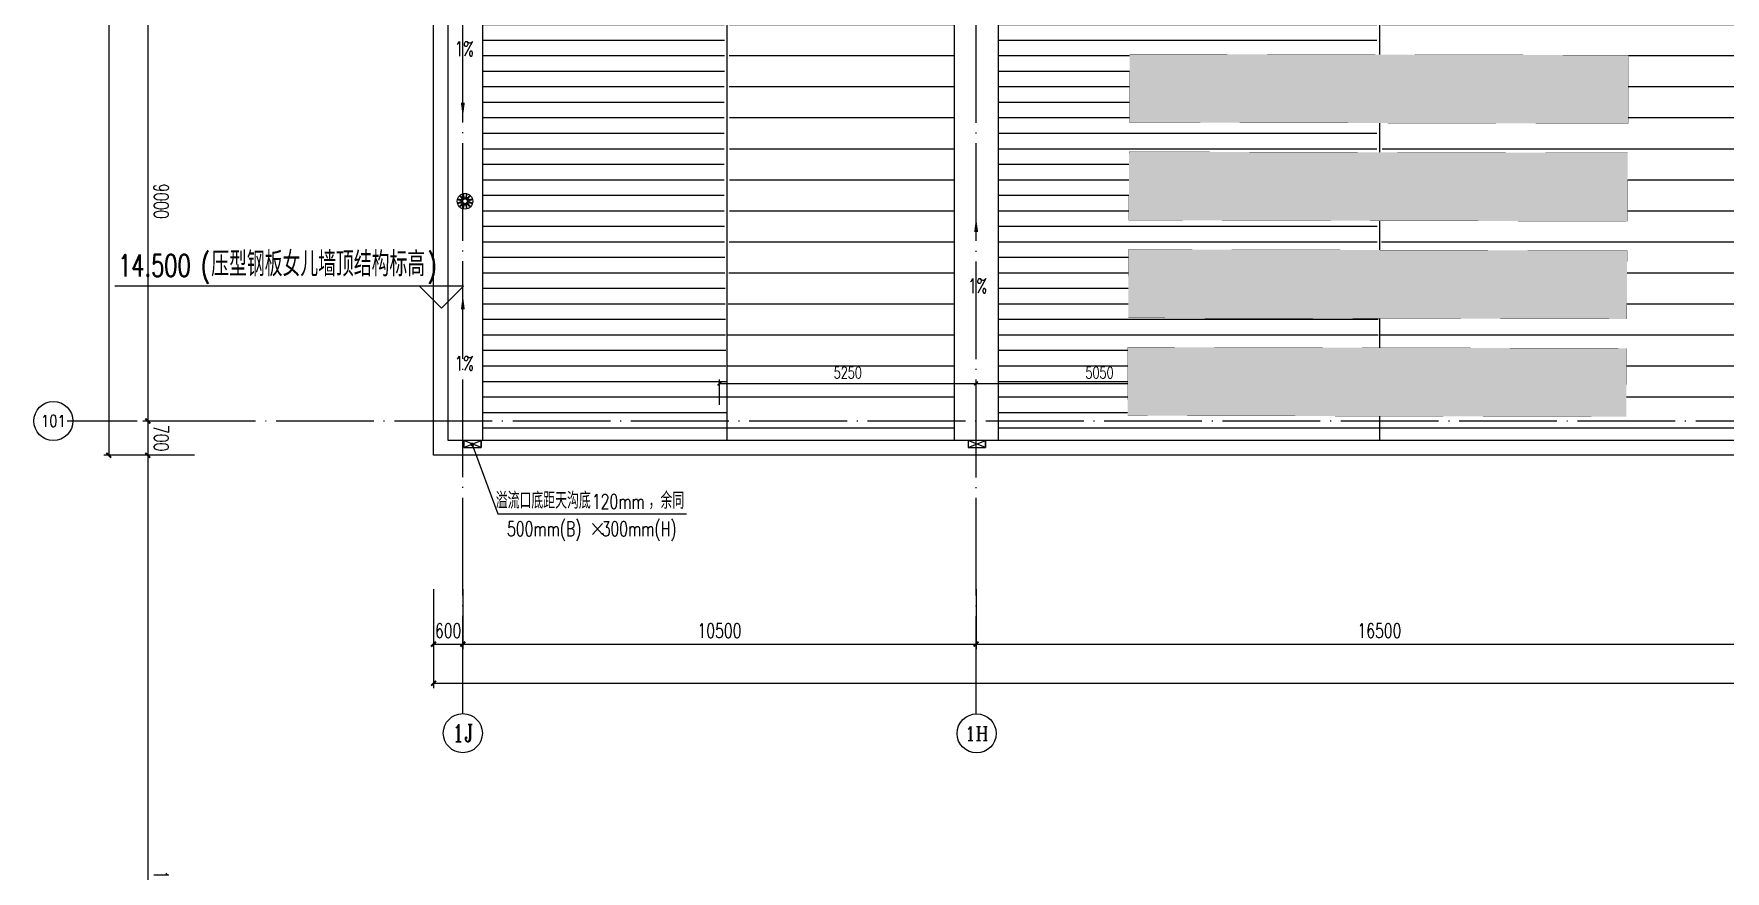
# Model space of a CAD drawing. Extents: x -1313754 to 847533, y 489853 to 941203.
# Drawn here: x 237270 to 271868, y 732606 to 749747 of the extents above; entities that cross this region are included whole.
import ezdxf
from ezdxf.enums import TextEntityAlignment as Align

# ---------------------------------------------------------------- set-up
doc = ezdxf.new("R2010")
doc.units = 0
doc.header["$LTSCALE"] = 1000
doc.header["$MEASUREMENT"] = 0
doc.linetypes.add('DOTE', pattern=[2.42, 2, -0.2, 0.02, -0.2])
doc.layers.get('Defpoints').update_dxf_attribs({"color": 210})
for name, color, linetype in [('99平面图例外参$0$A-HATCH-2', 251, 'Continuous'), ('A-AXIS-D', 1, 'Continuous'), ('A-AXIS-DOTE', 14, 'DOTE'), ('A-AXIS-DP', 126, 'Continuous'), ('A-AXIS-SYMB', 3, 'Continuous'), ('A-HATCH-2', 251, 'Continuous'), ('A-LIN-V', 9, 'Continuous'), ('A-SFCE', 30, 'Continuous'), ('A-WINDOW', 140, 'Continuous'), ('AS-WALL', 40, 'Continuous'), ('E-电气标注', 84, 'Continuous'), ('PUB_TEXT', 7, 'Continuous'), ('参考线', 8, 'Continuous'), ('虹吸溢流', 3, 'Continuous'), ('虹吸雨水斗', 6, 'Continuous'), ('虹吸雨水标注XT', 7, 'Continuous')]:
    doc.layers.add(name, color=color, linetype=linetype)
doc.layers.add('A-加建区域', color=47, linetype='Continuous', plot=False)
doc.styles.add('_TCH_AXIS', font='COMPLEX', dxfattribs={"bigfont": 'GBCBIG'})
doc.styles.add('_TCH_DIM', font='SIMPLEX', dxfattribs={"bigfont": 'GBCBIG'})
doc.styles.add('_TCH_DIM_T3', font='SIMPLEX', dxfattribs={"width": 0.705882, "bigfont": 'GBCBIG'})
doc.dimstyles.new('_TCH_ARCH&&100', dxfattribs={"dimtxt": 297.5, "dimasz": 100, "dimexe": 100, "dimexo": 100, "dimgap": 126.25, "dimtad": 1, "dimdec": 0, "dimzin": 0, "dimdsep": 46, "dimtxsty": '_TCH_DIM_T3', "dimblk": 'ARCHTICK', "dimcen": 0.09, "dimclrt": 7, "dimazin": 2, "dimtfac": 1, "dimtdec": 0, "dimtix": 1, "dimtmove": 2, "dimatfit": 3, "dimfxl": 0, "dimtolj": 1, "dimtzin": 0, "dimarcsym": 0})
doc.dimstyles.new('_TCH_ARCH&&80', dxfattribs={"dimtxt": 238, "dimasz": 80, "dimexe": 80, "dimexo": 80, "dimgap": 101, "dimtad": 1, "dimdec": 0, "dimzin": 0, "dimdsep": 46, "dimtxsty": '_TCH_DIM_T3', "dimblk": 'ARCHTICK', "dimcen": 0.09, "dimclrt": 7, "dimazin": 2, "dimtfac": 1, "dimtdec": 0, "dimtix": 1, "dimtmove": 2, "dimatfit": 3, "dimfxl": 0, "dimtolj": 1, "dimtzin": 0, "dimarcsym": 0})
pattern_1 = [(180, (-500100, 0), (-6e-14, -635), [])]
pattern_2 = [(180, (-500100, 0), (-3e-14, -317.5), [])]

# ---------------------------------------------------------------- blocks, each defined once
blk = doc.blocks.new('rrrrrrrrrrrrrrrrrrrrr')
at = {"layer": 'A-HATCH-2'}
h = blk.add_hatch(dxfattribs=at)
h.set_pattern_fill('ANSI31', color=256, scale=400, angle=135)
h.set_pattern_definition(pattern_1)
h.paths.add_polyline_path([(-230998, 832220), (-235304.2, 818948.4), (-235249.4, 746374.3), (-235304.2, 741420), (-227504.2, 741420), (-227504.2, 832220)])
h = blk.add_hatch(dxfattribs=at)
h.set_pattern_fill('ANSI31', color=256, scale=200, angle=135)
h.set_pattern_definition(pattern_2)
h.paths.add_polyline_path([(-243104.2, 792640.4), (-235304.2, 816680.2), (-235304.2, 830430), (-235359, 746374.3), (-235304.2, 741420), (-243104.2, 741420)])
h = blk.add_hatch(dxfattribs=at)
h.set_pattern_fill('ANSI31', color=256, scale=400, angle=135)
h.set_pattern_definition(pattern_1)
h.paths.add_polyline_path([(-244004.2, 792134.8), (-248654.2, 777803.3), (-248599.4, 746374.3), (-248654.2, 741420), (-244004.2, 741420)])
h = blk.add_hatch(dxfattribs=at)
h.set_pattern_fill('ANSI31', color=256, scale=200, angle=135)
h.set_pattern_definition(pattern_2)
h.paths.add_polyline_path([(-253654.2, 760125.1), (-248654.2, 775535.2), (-248658.7, 777789.6), (-248654.2, 777771.5), (-248709, 746374.3), (-248654.2, 741420), (-253654.2, 741420)])
at = {"layer": 'A-AXIS-SYMB'}
for p, q in [((-254040.7, 744580.8), (-261170.7, 744580.8)), ((-254490.7, 744130.8), (-254940.7, 744580.8)), ((-254490.7, 744130.8), (-254040.7, 744580.8))]:
    blk.add_line(p, q, dxfattribs=at)
at = {"layer": 'A-LIN-V'}
for points in [[(-243104.2, 792640.4), (-243104.2, 741420)], [(-244004.2, 792134.8), (-244004.2, 741420)], [(-248654.2, 775535.2), (-253654.2, 760125.1), (-253654.2, 741420)]]:
    blk.add_lwpolyline(points, dxfattribs=at)
at = {"layer": 'A-SFCE'}
for p, q in [((-235304.2, 818948.4), (-235304.2, 741420)), ((-248654.2, 777803.3), (-248654.2, 741420))]:
    blk.add_line(p, q, dxfattribs=at)
for points in [[(-144154.1, 741120), (-254654.1, 741120), (-254654.1, 757820)], [(-144154.1, 741420), (-254354.1, 741420), (-254354.1, 757520)]]:
    blk.add_lwpolyline(points, dxfattribs=at)
at = {"layer": 'PUB_TEXT', "style": '_TCH_DIM', "width": 0.705882}
for s, height, p in [('(', 446.2, (-259410.7, 744780.8)), (')', 446.2, (-254777.3, 744780.8)), ('14.500', 446.25, (-261105.7, 744780.8))]:
    blk.add_text(s, height=height, dxfattribs=at).set_placement(p)
at = {"layer": 'PUB_TEXT', "style": '_TCH_DIM'}
blk.add_text('压型钢板女儿墙顶结构标高', height=506.383, dxfattribs=at).set_placement((-259200.7, 744780.8))
blk = doc.blocks.new('_ArchTick')
at = {"color": 0, "linetype": 'ByBlock', "const_width": 0.4}
blk.add_lwpolyline([(-0.5, -0.5), (0.5, 0.5)], dxfattribs=at)
blk = doc.blocks.new('*D1236')
at = {"layer": 'A-AXIS-D', "color": 0, "lineweight": -2}
for p, q in [((-38704, -63700), (-39762, -63700)), ((-39662, -63700), (-39662, -81600)), ((-38704, -81600), (-39762, -81600))]:
    blk.add_line(p, q, dxfattribs=at)
at = {"layer": 'Defpoints', "color": 0}
for p in [(-38604, -63700), (-39662, -81600), (-38604, -81600)]:
    blk.add_point(p, dxfattribs=at)
at = {"layer": 'A-AXIS-D', "color": 0, "lineweight": -2, "xscale": 100, "yscale": 100, "zscale": 100}
for p, rotation in [((-39662, -63700), 90), ((-39662, -81600), 270)]:
    blk.add_blockref('_ArchTick', p, dxfattribs=dict(at, rotation=rotation))
at = {"layer": 'A-AXIS-D', "color": 7, "insert": (-39387, -72650), "char_height": 297.5, "attachment_point": 5, "rotation": 270, "style": '_TCH_DIM_T3'}
blk.add_mtext('\\A1;17900', dxfattribs=at)
blk = doc.blocks.new('*D1237')
at = {"layer": 'A-AXIS-D', "color": 0, "lineweight": -2}
for p, q in [((-38704, -63000), (-39762, -63000)), ((-39662, -63000), (-39662, -63700)), ((-38704, -63700), (-39762, -63700))]:
    blk.add_line(p, q, dxfattribs=at)
at = {"layer": 'Defpoints', "color": 0}
for p in [(-38604, -63000), (-39662, -63700), (-38604, -63700)]:
    blk.add_point(p, dxfattribs=at)
at = {"layer": 'A-AXIS-D', "color": 0, "lineweight": -2, "xscale": 100, "yscale": 100, "zscale": 100}
for p, rotation in [((-39662, -63000), 90), ((-39662, -63700), 270)]:
    blk.add_blockref('_ArchTick', p, dxfattribs=dict(at, rotation=rotation))
at = {"layer": 'A-AXIS-D', "color": 7, "insert": (-39387, -63350), "char_height": 297.5, "attachment_point": 5, "rotation": 270, "style": '_TCH_DIM_T3'}
blk.add_mtext('\\A1;700', dxfattribs=at)
blk = doc.blocks.new('*D1238')
at = {"layer": 'A-AXIS-D', "color": 0, "lineweight": -2}
for p, q in [((-38704, -54000), (-39762, -54000)), ((-39662, -54000), (-39662, -63000)), ((-38704, -63000), (-39762, -63000))]:
    blk.add_line(p, q, dxfattribs=at)
at = {"layer": 'Defpoints', "color": 0}
for p in [(-38604, -54000), (-39662, -63000), (-38604, -63000)]:
    blk.add_point(p, dxfattribs=at)
at = {"layer": 'A-AXIS-D', "color": 0, "lineweight": -2, "xscale": 100, "yscale": 100, "zscale": 100}
for p, rotation in [((-39662, -54000), 90), ((-39662, -63000), 270)]:
    blk.add_blockref('_ArchTick', p, dxfattribs=dict(at, rotation=rotation))
at = {"layer": 'A-AXIS-D', "color": 7, "insert": (-39387, -58500), "char_height": 297.5, "attachment_point": 5, "rotation": 270, "style": '_TCH_DIM_T3'}
blk.add_mtext('\\A1;9000', dxfattribs=at)
blk = doc.blocks.new('*D1366')
at = {"layer": 'A-AXIS-D', "color": 0, "lineweight": -2}
for p, q in [((-38804, 27700), (-40562, 27700)), ((-40462, 27700), (-40462, -63700)), ((-38804, -63700), (-40562, -63700))]:
    blk.add_line(p, q, dxfattribs=at)
at = {"layer": 'Defpoints', "color": 0}
for p in [(-38704, 27700), (-40462, -63700), (-38704, -63700)]:
    blk.add_point(p, dxfattribs=at)
at = {"layer": 'A-AXIS-D', "color": 0, "lineweight": -2, "xscale": 100, "yscale": 100, "zscale": 100}
for p, rotation in [((-40462, 27700), 90), ((-40462, -63700), 270)]:
    blk.add_blockref('_ArchTick', p, dxfattribs=dict(at, rotation=rotation))
at = {"layer": 'A-AXIS-D', "color": 7, "insert": (-40187, -18000), "char_height": 297.5, "attachment_point": 5, "rotation": 270, "style": '_TCH_DIM_T3'}
blk.add_mtext('\\A1;91400', dxfattribs=at)
blk = doc.blocks.new('*D1371')
at = {"layer": 'A-AXIS-D', "color": 0, "lineweight": -2}
for p, q in [((-33818, -66440), (-33818, -67667)), ((-33218, -66440), (-33218, -67667)), ((-33818, -67567), (-33218, -67567))]:
    blk.add_line(p, q, dxfattribs=at)
at = {"layer": 'Defpoints', "color": 0}
for p in [(-33818, -66340), (-33218, -66340), (-33218, -67567)]:
    blk.add_point(p, dxfattribs=at)
at = {"layer": 'A-AXIS-D', "color": 0, "lineweight": -2, "xscale": 100, "yscale": 100, "zscale": 100, "rotation": 180}
blk.add_blockref('_ArchTick', (-33818, -67567), dxfattribs=at)
at = {"layer": 'A-AXIS-D', "color": 0, "lineweight": -2, "xscale": 100, "yscale": 100, "zscale": 100}
blk.add_blockref('_ArchTick', (-33218, -67567), dxfattribs=at)
at = {"layer": 'A-AXIS-D', "color": 7, "insert": (-33518, -67292), "char_height": 297.5, "attachment_point": 5, "style": '_TCH_DIM_T3'}
blk.add_mtext('\\A1;600', dxfattribs=at)
blk = doc.blocks.new('*D1372')
at = {"layer": 'A-AXIS-D', "color": 0, "lineweight": -2}
for p, q in [((-33218, -66440), (-33218, -67667)), ((-22718, -66440), (-22718, -67667)), ((-33218, -67567), (-22718, -67567))]:
    blk.add_line(p, q, dxfattribs=at)
at = {"layer": 'Defpoints', "color": 0}
for p in [(-33218, -66340), (-22718, -66340), (-22718, -67567)]:
    blk.add_point(p, dxfattribs=at)
at = {"layer": 'A-AXIS-D', "color": 0, "lineweight": -2, "xscale": 100, "yscale": 100, "zscale": 100, "rotation": 180}
blk.add_blockref('_ArchTick', (-33218, -67567), dxfattribs=at)
at = {"layer": 'A-AXIS-D', "color": 0, "lineweight": -2, "xscale": 100, "yscale": 100, "zscale": 100}
blk.add_blockref('_ArchTick', (-22718, -67567), dxfattribs=at)
at = {"layer": 'A-AXIS-D', "color": 7, "insert": (-27968, -67292), "char_height": 297.5, "attachment_point": 5, "style": '_TCH_DIM_T3'}
blk.add_mtext('\\A1;10500', dxfattribs=at)
blk = doc.blocks.new('*D1373')
at = {"layer": 'A-AXIS-D', "color": 0, "lineweight": -2}
for p, q in [((-22718, -66440), (-22718, -67667)), ((-6218, -66440), (-6218, -67667)), ((-22718, -67567), (-6218, -67567))]:
    blk.add_line(p, q, dxfattribs=at)
at = {"layer": 'Defpoints', "color": 0}
for p in [(-22718, -66340), (-6218, -66340), (-6218, -67567)]:
    blk.add_point(p, dxfattribs=at)
at = {"layer": 'A-AXIS-D', "color": 0, "lineweight": -2, "xscale": 100, "yscale": 100, "zscale": 100, "rotation": 180}
blk.add_blockref('_ArchTick', (-22718, -67567), dxfattribs=at)
at = {"layer": 'A-AXIS-D', "color": 0, "lineweight": -2, "xscale": 100, "yscale": 100, "zscale": 100}
blk.add_blockref('_ArchTick', (-6218, -67567), dxfattribs=at)
at = {"layer": 'A-AXIS-D', "color": 7, "insert": (-14468, -67292), "char_height": 297.5, "attachment_point": 5, "style": '_TCH_DIM_T3'}
blk.add_mtext('\\A1;16500', dxfattribs=at)
blk = doc.blocks.new('*D1383')
at = {"layer": 'A-AXIS-D', "color": 0, "lineweight": -2}
for p, q in [((-33818, -66540), (-33818, -68467)), ((92682, -66540), (92682, -68467)), ((-33818, -68367), (92682, -68367))]:
    blk.add_line(p, q, dxfattribs=at)
at = {"layer": 'Defpoints', "color": 0}
for p in [(-33818, -66440), (92682, -66440), (92682, -68367)]:
    blk.add_point(p, dxfattribs=at)
at = {"layer": 'A-AXIS-D', "color": 0, "lineweight": -2, "xscale": 100, "yscale": 100, "zscale": 100, "rotation": 180}
blk.add_blockref('_ArchTick', (-33818, -68367), dxfattribs=at)
at = {"layer": 'A-AXIS-D', "color": 0, "lineweight": -2, "xscale": 100, "yscale": 100, "zscale": 100}
blk.add_blockref('_ArchTick', (92682, -68367), dxfattribs=at)
at = {"layer": 'A-AXIS-D', "color": 7, "insert": (29432, -68092), "char_height": 297.5, "attachment_point": 5, "style": '_TCH_DIM_T3'}
blk.add_mtext('\\A1;126500', dxfattribs=at)
blk = doc.blocks.new('*D1510')
at = {"layer": 'A-AXIS-DP', "color": 0, "lineweight": -2}
for p, q in [((-17668, -62670), (-17668, -62150)), ((-17668, -62230), (-11268, -62230)), ((-11268, -62670), (-11268, -62150))]:
    blk.add_line(p, q, dxfattribs=at)
at = {"layer": 'Defpoints', "color": 0}
for p in [(-11268, -62230), (-17668, -62750), (-11268, -62750)]:
    blk.add_point(p, dxfattribs=at)
at = {"layer": 'A-AXIS-DP', "color": 0, "lineweight": -2, "xscale": 80, "yscale": 80, "zscale": 80, "rotation": 180}
blk.add_blockref('_ArchTick', (-17668, -62230), dxfattribs=at)
at = {"layer": 'A-AXIS-DP', "color": 0, "lineweight": -2, "xscale": 80, "yscale": 80, "zscale": 80}
blk.add_blockref('_ArchTick', (-11268, -62230), dxfattribs=at)
at = {"layer": 'A-AXIS-DP', "color": 7, "insert": (-14468, -62010), "char_height": 238, "attachment_point": 5, "style": '_TCH_DIM_T3'}
blk.add_mtext('\\A1;6400', dxfattribs=at)
blk = doc.blocks.new('*D1511')
at = {"layer": 'A-AXIS-DP', "color": 0, "lineweight": -2}
for p, q in [((-22718, -62670), (-22718, -62150)), ((-22718, -62230), (-17668, -62230)), ((-17668, -62670), (-17668, -62150))]:
    blk.add_line(p, q, dxfattribs=at)
at = {"layer": 'Defpoints', "color": 0}
for p in [(-17668, -62230), (-22718, -62750), (-17668, -62750)]:
    blk.add_point(p, dxfattribs=at)
at = {"layer": 'A-AXIS-DP', "color": 0, "lineweight": -2, "xscale": 80, "yscale": 80, "zscale": 80, "rotation": 180}
blk.add_blockref('_ArchTick', (-22718, -62230), dxfattribs=at)
at = {"layer": 'A-AXIS-DP', "color": 0, "lineweight": -2, "xscale": 80, "yscale": 80, "zscale": 80}
blk.add_blockref('_ArchTick', (-17668, -62230), dxfattribs=at)
at = {"layer": 'A-AXIS-DP', "color": 7, "insert": (-20193, -62010), "char_height": 238, "attachment_point": 5, "style": '_TCH_DIM_T3'}
blk.add_mtext('\\A1;5050', dxfattribs=at)
blk = doc.blocks.new('*D1512')
at = {"layer": 'A-AXIS-DP', "color": 0, "lineweight": -2}
for p, q in [((-27968, -62670), (-27968, -62150)), ((-27968, -62230), (-22718, -62230)), ((-22718, -62670), (-22718, -62150))]:
    blk.add_line(p, q, dxfattribs=at)
at = {"layer": 'Defpoints', "color": 0}
for p in [(-22718, -62230), (-27968, -62750), (-22718, -62750)]:
    blk.add_point(p, dxfattribs=at)
at = {"layer": 'A-AXIS-DP', "color": 0, "lineweight": -2, "xscale": 80, "yscale": 80, "zscale": 80, "rotation": 180}
blk.add_blockref('_ArchTick', (-27968, -62230), dxfattribs=at)
at = {"layer": 'A-AXIS-DP', "color": 0, "lineweight": -2, "xscale": 80, "yscale": 80, "zscale": 80}
blk.add_blockref('_ArchTick', (-22718, -62230), dxfattribs=at)
at = {"layer": 'A-AXIS-DP', "color": 7, "insert": (-25343, -62010), "char_height": 238, "attachment_point": 5, "style": '_TCH_DIM_T3'}
blk.add_mtext('\\A1;5250', dxfattribs=at)
blk = doc.blocks.new('w42343eeee')
blk.add_wipeout([(367285, 568212), (365883, 568215), (365906, 578415), (367306, 578412)]).dxf.layer = '参考线'
at = {"layer": '99平面图例外参$0$A-HATCH-2'}
h = blk.add_hatch(dxfattribs=at)
h.set_pattern_fill('ANSI33', color=256, scale=75)
h.set_pattern_definition([(45, (1135667.22, 924695.12), (-168.3798, 168.3798), []), (45, (1135835.6, 924695.12), (-168.3798, 168.3798), [119.0625, -59.53125])])
h.paths.add_polyline_path([(366843, 550430), (365843, 550432)])
h.paths.add_polyline_path([(365906, 578415), (367306, 578412), (367283, 568212), (365883, 568215)])
at = {"layer": 'E-电气标注', "color": 1, "const_width": 5}
blk.add_lwpolyline([(365906, 578415), (365883, 568215), (367283, 568212), (367306, 578412)], close=True, dxfattribs=at)
blk = doc.blocks.new('w242343')
at = {"layer": 'A-SFCE', "rotation": 270.1299680659603}
for p in [(40598173448.97081, 3386140376.083501), (40598173440.985977, 3386138376.085043), (40598173433.001137, 3386136376.086585), (40598173425.016312, 3386134376.088127)]:
    blk.add_blockref('w42343eeee', p, dxfattribs=at)
for p in [(40598156949.013268, 3386140338.655417), (40598156941.028427, 3386138338.656959), (40598156933.043602, 3386136338.658501), (40598156925.058769, 3386134338.660043)]:
    blk.add_blockref('w42343eeee', p, dxfattribs=at)
blk = doc.blocks.new('“奔腾”虹吸雨水斗')
at = {"layer": '虹吸雨水斗', "lineweight": 25}
for p, q in [((946982, 86753), (947040, 86688)), ((947052, 86699), (946987, 86758)), ((947048, 86793), (947066, 86707)), ((947082, 86711), (947055, 86795)), ((947125, 86795), (947098, 86711)), ((947114, 86707), (947132, 86793)), ((947194, 86758), (947128, 86699)), ((947140, 86688), (947199, 86753)), ((946944, 86685), (947028, 86658)), ((947028, 86641), (946944, 86614)), ((947032, 86673), (946946, 86692)), ((946946, 86607), (947032, 86625)), ((947040, 86611), (946982, 86546)), ((946987, 86541), (947052, 86600)), ((947066, 86592), (947048, 86506)), ((947055, 86504), (947082, 86587)), ((947098, 86587), (947125, 86504)), ((947132, 86506), (947114, 86592)), ((947128, 86600), (947194, 86541)), ((947199, 86546), (947140, 86611)), ((947234, 86692), (947148, 86673)), ((947148, 86625), (947234, 86607)), ((947152, 86658), (947236, 86685)), ((947236, 86614), (947152, 86641))]:
    blk.add_line(p, q, dxfattribs=at)
for radius in [150, 47.6]:
    blk.add_circle((947090, 86649), radius, dxfattribs=at)
for centre, start, end in [((947025, 86649), 291.6382, 68.3675), ((947034, 86682), 261.6382, 38.3675), ((947034, 86617), 321.6382, 98.3675), ((947057, 86706), 231.6382, 8.3675), ((947057, 86593), 351.6382, 128.3675), ((947090, 86715), 201.6382, 338.3675), ((947090, 86584), 21.6382, 158.3675), ((947123, 86706), 171.6382, 308.3675), ((947123, 86593), 51.6382, 188.3675), ((947147, 86682), 141.6382, 278.3675), ((947147, 86617), 81.6382, 218.3675), ((947155, 86649), 111.6382, 248.3675)]:
    blk.add_arc(centre, 8.82, start, end, dxfattribs=at)
blk = doc.blocks.new('溢流口')
at = {"layer": '虹吸雨水标注XT'}
for p, q in [((-250, 98), (250, -98)), ((250, 98), (-250, -98)), ((250, -98), (250, 98))]:
    blk.add_line(p, q, dxfattribs=at)
blk.add_lwpolyline([(-250, 98), (250, 98), (250, -98), (-250, -98)], close=True, dxfattribs=at)
blk = doc.blocks.new('w4234233')
at = {"layer": 'A-AXIS-SYMB'}
for points in [[(355546, 826830, 0, 0, 0), (355546, 825680, 0, 80, 0), (355546, 825980, 0, 0, 0)], [(355546, 818810, 0, 0, 0), (355546, 819960, 0, 80, 0), (355546, 819660, 0, 0, 0)]]:
    blk.add_lwpolyline(points, format="xyseb", dxfattribs=at)
at = {"layer": 'PUB_TEXT', "style": '_TCH_DIM', "width": 0.705882}
for p in [(355376, 826935), (355376, 818407)]:
    blk.add_text('1%%%', height=297.5, dxfattribs=at).set_placement(p)
blk = doc.blocks.new('21321423')
at = {"layer": 'A-AXIS-SYMB'}
for p, q in [((246240, 741339), (246760, 739920)), ((246760, 739920), (250620, 739920))]:
    blk.add_line(p, q, dxfattribs=at)
for points in [[(246046, 749185, 0, 0, 0), (246046, 748035, 0, 80, 0), (246046, 748335, 0, 0, 0)], [(246046, 743255, 0, 0, 0), (246046, 744405, 0, 80, 0), (246046, 744105, 0, 0, 0)]]:
    blk.add_lwpolyline(points, format="xyseb", dxfattribs=at)
at = {"layer": 'A-AXIS-SYMB', "const_width": 40}
blk.add_lwpolyline([(246233, 741358, 1), (246247, 741320, 1)], format="xyb", close=True, dxfattribs=at)
at = {"layer": 'A-加建区域'}
blk.add_blockref('w4234233', (-99000, -73970), dxfattribs=at)
at = {"layer": '虹吸溢流', "ltscale": 200, "xscale": -0.70754716981, "yscale": 0.70754716981, "zscale": 0.70754716981, "rotation": 180}
for p in [(246244, 741351), (256560, 741351)]:
    blk.add_blockref('溢流口', p, dxfattribs=at)
at = {"layer": '虹吸雨水斗', "xscale": 1.061320754715, "yscale": 1.061320754715, "zscale": 1.061320754715}
blk.add_blockref('“奔腾”虹吸雨水斗', (-759076, 654357), dxfattribs=at)
at = {"layer": 'PUB_TEXT', "style": '_TCH_DIM', "width": 0.705882}
for s, p in [('1%%%', (245876, 749290)), ('1%%%', (245876, 742852)), ('120mm', (248685, 740025)), ('500mm(B)', (246949, 739465)), ('300mm(H)', (248885, 739465))]:
    blk.add_text(s, height=297.5, dxfattribs=at).set_placement(p)
at = {"layer": 'PUB_TEXT', "style": '_TCH_DIM'}
for s, height, p in [('，余同', 337.6, (249845, 740025)), ('溢流口底距天沟底', 337.6, (246719, 740025)), ('×', 338, (248639, 739465))]:
    blk.add_text(s, height=height, dxfattribs=at).set_placement(p)
blk = doc.blocks.new('dote')
at = {"layer": 'A-AXIS-D'}
for centre in [(-41593.5, -62998.9), (-33217.8, -69388.9), (-22707.2, -69393.9)]:
    blk.add_circle(centre, 400, dxfattribs=at)
at = {"layer": 'A-AXIS-DOTE'}
for p, q in [((-33217.8, -68988.9), (-33217.8, 36667.3)), ((-22717.8, -68994), (-22717.8, 36662.3)), ((76282.2, -63000), (-41310, -63000))]:
    blk.add_line(p, q, dxfattribs=at)
at = {"layer": 'PUB_TEXT', "style": '_TCH_AXIS'}
for s, height, p, p2 in [('101', 241.21, (-41846.2, -63119.5), (-41340.8, -63119.5)), ('1J', 351.87, (-33435.6, -69564.8), (-32999.9, -69564.8)), ('1H', 288.12, (-22947.3, -69537.9), (-22467.1, -69537.9))]:
    blk.add_text(s, height=height, dxfattribs=at).set_placement(p, p2, align=Align.FIT)
at = {"layer": 'A-AXIS-D'}
for base, p1, p2, picture, middle in [((-40461.9, -63700), (-38703.6, 27700), (-38703.6, -63700), '*D1366', (-40186.9, -18000)), ((-39661.9, -63000), (-38603.6, -54000), (-38603.6, -63000), '*D1238', (-39386.9, -58500)), ((-39661.9, -63700), (-38603.6, -63000), (-38603.6, -63700), '*D1237', (-39386.9, -63350)), ((-39661.9, -81600), (-38603.6, -63700), (-38603.6, -81600), '*D1236', (-39386.9, -72650))]:
    dim = blk.add_linear_dim(base=base, p1=p1, p2=p2, angle=270, dimstyle='_TCH_ARCH&&100', override={"dimgap": 0}, dxfattribs=at)
    dim.commit()
    dim.dimension.update_dxf_attribs({"geometry": picture, "text_midpoint": middle, "dimtype": 161, "text_rotation": 270})
for base, p1, p2, picture, middle in [((-33217.8, -67566.7), (-33817.8, -66340), (-33217.8, -66340), '*D1371', (-33517.8, -67291.7)), ((-22717.8, -67566.7), (-33217.8, -66340), (-22717.8, -66340), '*D1372', (-27967.8, -67291.7)), ((-6217.8, -67566.7), (-22717.8, -66340), (-6217.8, -66340), '*D1373', (-14467.8, -67291.7)), ((92682.2, -68366.7), (-33817.8, -66440), (92682.2, -66440), '*D1383', (29432.2, -68091.7))]:
    dim = blk.add_linear_dim(base=base, p1=p1, p2=p2, angle=0, dimstyle='_TCH_ARCH&&100', override={"dimgap": 0}, dxfattribs=at)
    dim.commit()
    dim.dimension.update_dxf_attribs({"geometry": picture, "text_midpoint": middle, "dimtype": 161})
at = {"layer": 'A-AXIS-DP'}
for p1, p2, picture, middle in [((-27967.8, -62750), (-22717.8, -62750), '*D1512', (-25342.8, -62010)), ((-22717.8, -62750), (-17667.8, -62750), '*D1511', (-20192.8, -62010)), ((-17667.8, -62750), (-11267.8, -62750), '*D1510', (-14467.8, -62010))]:
    dim = blk.add_aligned_dim(p1=p1, p2=p2, distance=520, dimstyle='_TCH_ARCH&&80', dxfattribs=at)
    dim.commit()
    dim.dimension.update_dxf_attribs({"geometry": picture, "text_midpoint": middle})

msp = doc.modelspace()

# ---------------------------------------------------------------- block references
msp.add_blockref('rrrrrrrrrrrrrrrrrrrrr', (500100, 0))
at = {"layer": 'AS-WALL'}
msp.add_blockref('dote', (279263.6, 804820), dxfattribs=at)

# ---------------------------------------------------------------- next in the draw order: block references
at = {"layer": 'A-WINDOW', "rotation": 359.8700319340397}
msp.add_blockref('w242343', (-40606042043.5, -3292924822.4), dxfattribs=at)

# ---------------------------------------------------------------- next in the draw order: block references
at = {"layer": '虹吸雨水斗', "linetype": 'Continuous'}
msp.add_blockref('21321423', (0, 0), dxfattribs=at)

doc.saveas('drawing.dxf')
